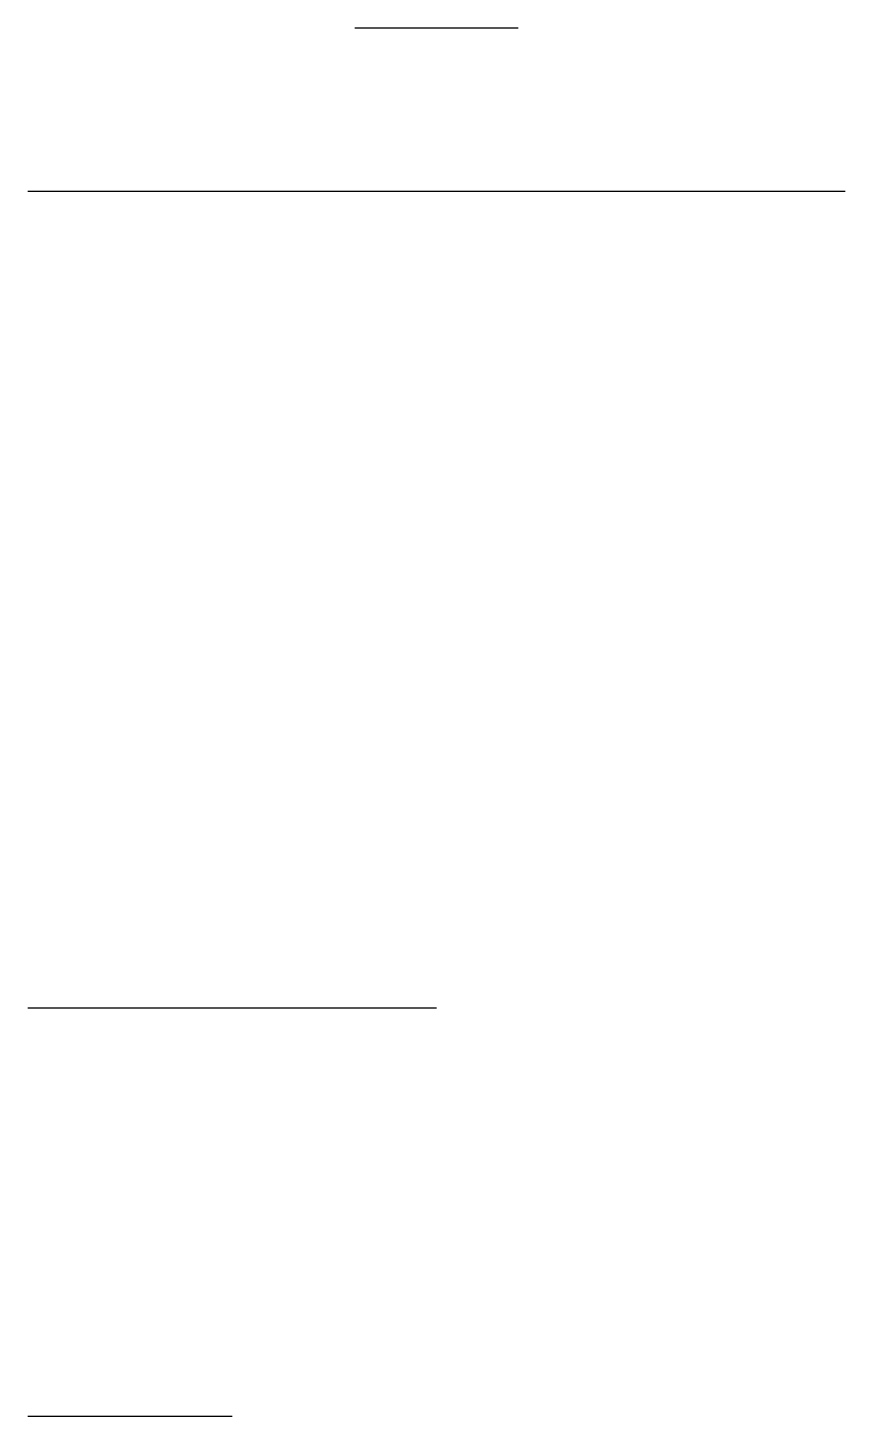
# Model space of a CAD drawing. Header units: metres. Extents: x 0 to 20, y 10 to 44.
import ezdxf

# ---------------------------------------------------------------- set-up
doc = ezdxf.new("R2010")
doc.units = ezdxf.units.M
doc.layers.add('PIPE', color=7, linetype='Continuous')
doc.layers.add('PIPE_WASTE', color=7, linetype='Continuous')

msp = doc.modelspace()

# ---------------------------------------------------------------- linework, layer by layer
at = {"layer": 'PIPE'}
for p, q in [((8, 44), (12, 44)), ((0, 40), (20, 40)), ((0, 20), (10, 20))]:
    msp.add_line(p, q, dxfattribs=at)
at = {"layer": 'PIPE_WASTE'}
msp.add_line((0, 10), (5, 10), dxfattribs=at)

doc.saveas('drawing.dxf')
